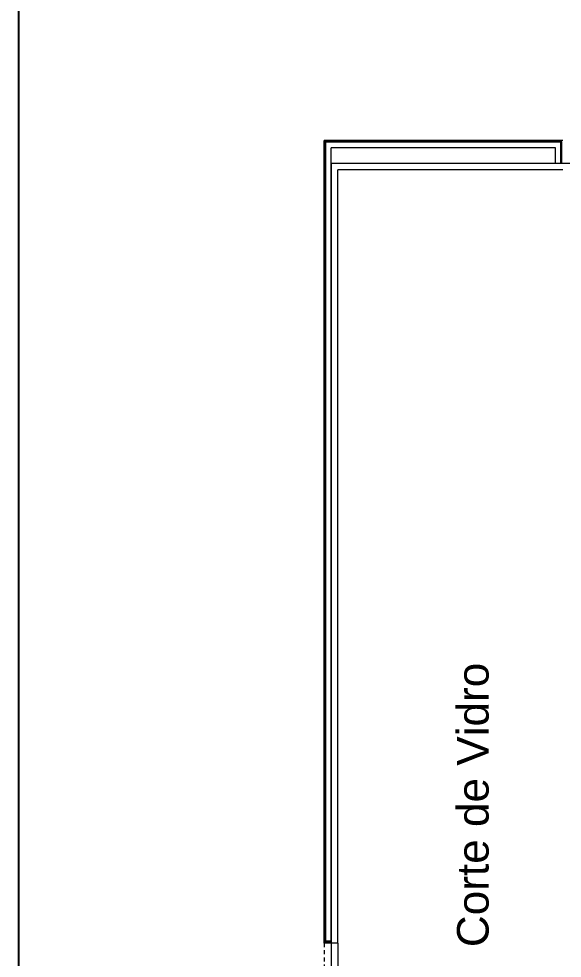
# Model space of a CAD drawing. Header units: millimetres. Extents: x -32 to 1412, y -324 to 2887.
# Drawn here: x 970.29 to 987.48, y 2036.25 to 2066 of the extents above; entities that cross this region are included whole.
import ezdxf

# ---------------------------------------------------------------- set-up
doc = ezdxf.new("R2010")
doc.units = ezdxf.units.MM
doc.header["$LTSCALE"] = 0.5
doc.linetypes.add('HIDDEN', pattern=[9.525, 6.35, -3.175])
doc.layers.get('0').update_dxf_attribs({"linetype": 'CONTINUOUS'})
doc.layers.add('arquitetura', color=252, linetype='CONTINUOUS', lineweight=5)
doc.layers.add('ESQUADRIA', color=7, linetype='CONTINUOUS')
doc.styles.add('Arial nw', font='ARIALN.TTF')

msp = doc.modelspace()

# ---------------------------------------------------------------- linework, layer by layer
at = {"layer": 'arquitetura', "color": 252}
for p, q in [((987.497, 2062.144), (979.946, 2062.144)), ((979.946, 2036.729), (979.946, 2062.144)), ((987.467, 2062.114), (979.976, 2062.114)), ((979.976, 2036.759), (979.976, 2062.114)), ((987.437, 2062.084), (980.006, 2062.084)), ((980.006, 2036.789), (980.006, 2062.084)), ((987.437, 2061.414), (987.437, 2062.084)), ((987.467, 2061.414), (987.467, 2062.114)), ((987.267, 2061.914), (980.176, 2061.914)), ((980.176, 2036.729), (980.176, 2061.914)), ((987.267, 2061.414), (987.267, 2061.914)), ((987.497, 2061.414), (980.176, 2061.414)), ((980.181, 2036.729), (980.181, 2061.409)), ((1016.781, 2061.409), (980.181, 2061.409)), ((980.381, 2036.729), (980.381, 2061.209)), ((987.497, 2061.209), (980.381, 2061.209)), ((980.176, 2036.729), (979.946, 2036.729)), ((980.176, 2036.759), (979.976, 2036.759)), ((980.176, 2036.789), (980.006, 2036.789)), ((980.381, 2036.729), (980.181, 2036.729)), ((980.181, 2035.829), (980.181, 2036.729)), ((980.381, 2036.729), (980.381, 2035.829))]:
    msp.add_line(p, q, dxfattribs=at)
at = {"layer": 'arquitetura', "color": 252, "linetype": 'HIDDEN', "ltscale": 0.04}
msp.add_line((979.946, 2036.729), (979.946, 2035.829), dxfattribs=at)
at = {"layer": 'ESQUADRIA'}
msp.add_line((970.287, 1829.015), (970.287, 2081.312), dxfattribs=at)

# ---------------------------------------------------------------- texts
at = {"insert": (984.661, 2041.103), "char_height": 1, "attachment_point": 5, "rotation": 90, "style": 'Arial nw'}
msp.add_mtext_dynamic_manual_height_columns('{\\fArial|b0|i0|c0|p34;Corte de Vidro}', width=14.0618, gutter_width=2, heights=[0], dxfattribs=at)

doc.saveas('drawing.dxf')
